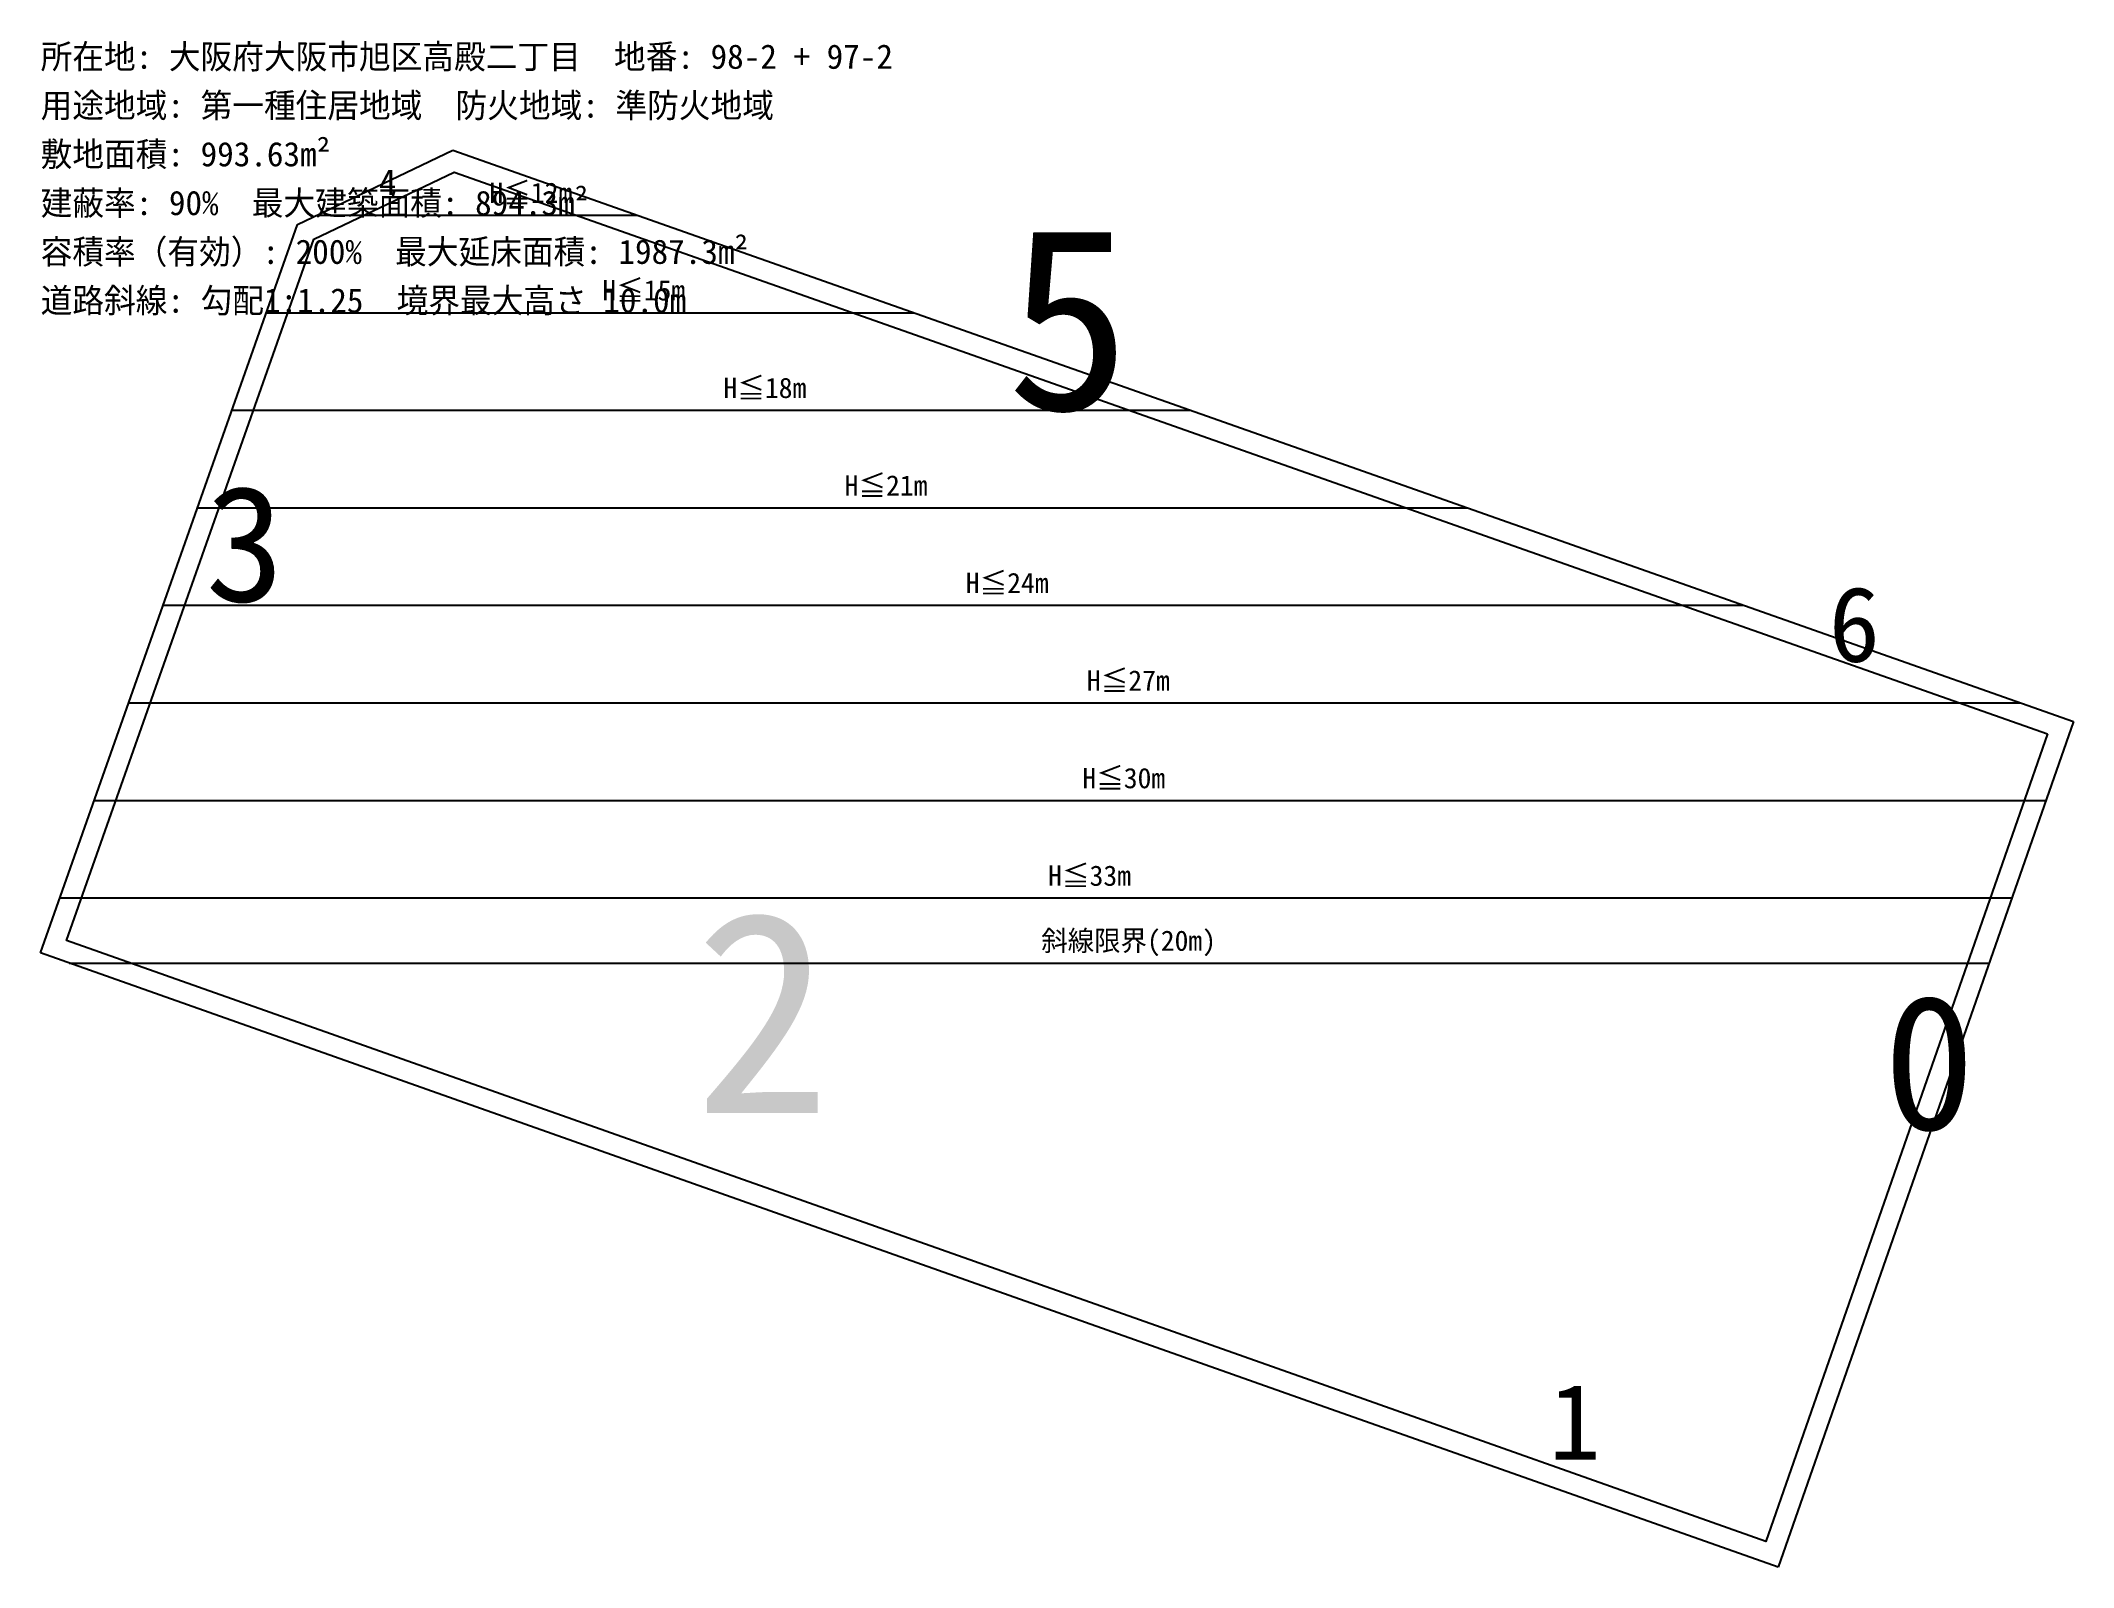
# Model space of a CAD drawing. Header units: millimetres. Extents: x 49.6 to 99.6, y 77.3 to 114.9.
import ezdxf

# ---------------------------------------------------------------- set-up
doc = ezdxf.new("R2010")
doc.units = ezdxf.units.MM
for name, color, linetype in [('テキスト', 7, 'Continuous'), ('境界番号', 2, 'Continuous'), ('建築可能範囲', 4, 'Continuous'), ('道路境界', 2, 'Continuous'), ('道路斜線_注記', 1, 'Continuous'), ('道路斜線_等高線', 1, 'Continuous'), ('道路斜線_限界線', 1, 'Continuous'), ('隣地境界', 7, 'Continuous')]:
    doc.layers.add(name, color=color, linetype=linetype)

msp = doc.modelspace()

# ---------------------------------------------------------------- linework, layer by layer
at = {"layer": '建築可能範囲'}
msp.add_lwpolyline([(98.985, 97.804), (92.051, 77.94), (80.832, 81.904), (50.225, 92.721), (56.31, 109.974), (59.762, 111.628), (87.826, 101.736), (98.985, 97.804)], close=True, dxfattribs=at)
at = {"layer": '道路境界'}
for points in [[(55.907, 110.336), (59.733, 112.168)], [(59.733, 112.168), (87.992, 102.208)], [(49.587, 92.416), (55.907, 110.336)], [(87.992, 102.208), (99.621, 98.11)]]:
    msp.add_lwpolyline(points, dxfattribs=at)
at = {"layer": '道路斜線_等高線'}
for points in [[(56.392, 110.568), (64.273, 110.568)], [(55.142, 108.168), (71.082, 108.168)], [(54.296, 105.768), (77.891, 105.768)], [(53.45, 103.368), (84.701, 103.368)], [(52.603, 100.968), (91.511, 100.968)], [(51.757, 98.568), (98.321, 98.568)], [(50.91, 96.168), (98.943, 96.168)], [(50.064, 93.768), (98.106, 93.768)]]:
    msp.add_lwpolyline(points, dxfattribs=at)
at = {"layer": '道路斜線_限界線'}
msp.add_lwpolyline([(50.289, 92.168), (97.547, 92.168)], dxfattribs=at)
at = {"layer": '隣地境界'}
for points in [[(99.621, 98.11), (92.358, 77.301)], [(80.665, 81.433), (49.587, 92.416)], [(92.358, 77.301), (80.665, 81.433)]]:
    msp.add_lwpolyline(points, dxfattribs=at)

# ---------------------------------------------------------------- texts
at = {"layer": 'テキスト'}
for s, p in [('所在地: 大阪府大阪市旭区高殿二丁目  地番: 98-2 + 97-2', (49.587, 114.168)), ('用途地域: 第一種住居地域  防火地域: 準防火地域', (49.587, 112.968)), ('敷地面積: 993.63m²', (49.587, 111.768)), ('建蔽率: 90%  最大建築面積: 894.3m²', (49.587, 110.568)), ('容積率（有効）: 200%  最大延床面積: 1987.3m²', (49.587, 109.368)), ('道路斜線: 勾配1:1.25  境界最大高さ 10.0m', (49.587, 108.168))]:
    msp.add_text(s, height=0.6, dxfattribs=at).set_placement(p)
at = {"layer": '境界番号'}
for s, height, p in [('4', 0.636, (57.912, 111.061)), ('5', 4.494, (73.364, 105.775)), ('3', 2.85, (53.643, 101.06)), ('6', 1.849, (93.602, 99.578)), ('2', 4.944, (65.675, 88.478)), ('0', 3.306, (94.949, 88.069)), ('1', 1.86, (86.718, 79.952))]:
    msp.add_text(s, height=height, dxfattribs=at).set_placement(p)
at = {"layer": '道路斜線_注記'}
for s, p in [('H≦12m', (60.632, 110.868)), ('H≦15m', (63.412, 108.468)), ('H≦18m', (66.394, 106.068)), ('H≦21m', (69.375, 103.668)), ('H≦24m', (72.357, 101.268)), ('H≦27m', (75.339, 98.868)), ('H≦30m', (75.227, 96.468)), ('H≦33m', (74.385, 94.068)), ('斜線限界(20m)', (74.218, 92.468))]:
    msp.add_text(s, height=0.5, dxfattribs=at).set_placement(p)

doc.saveas('drawing.dxf')
